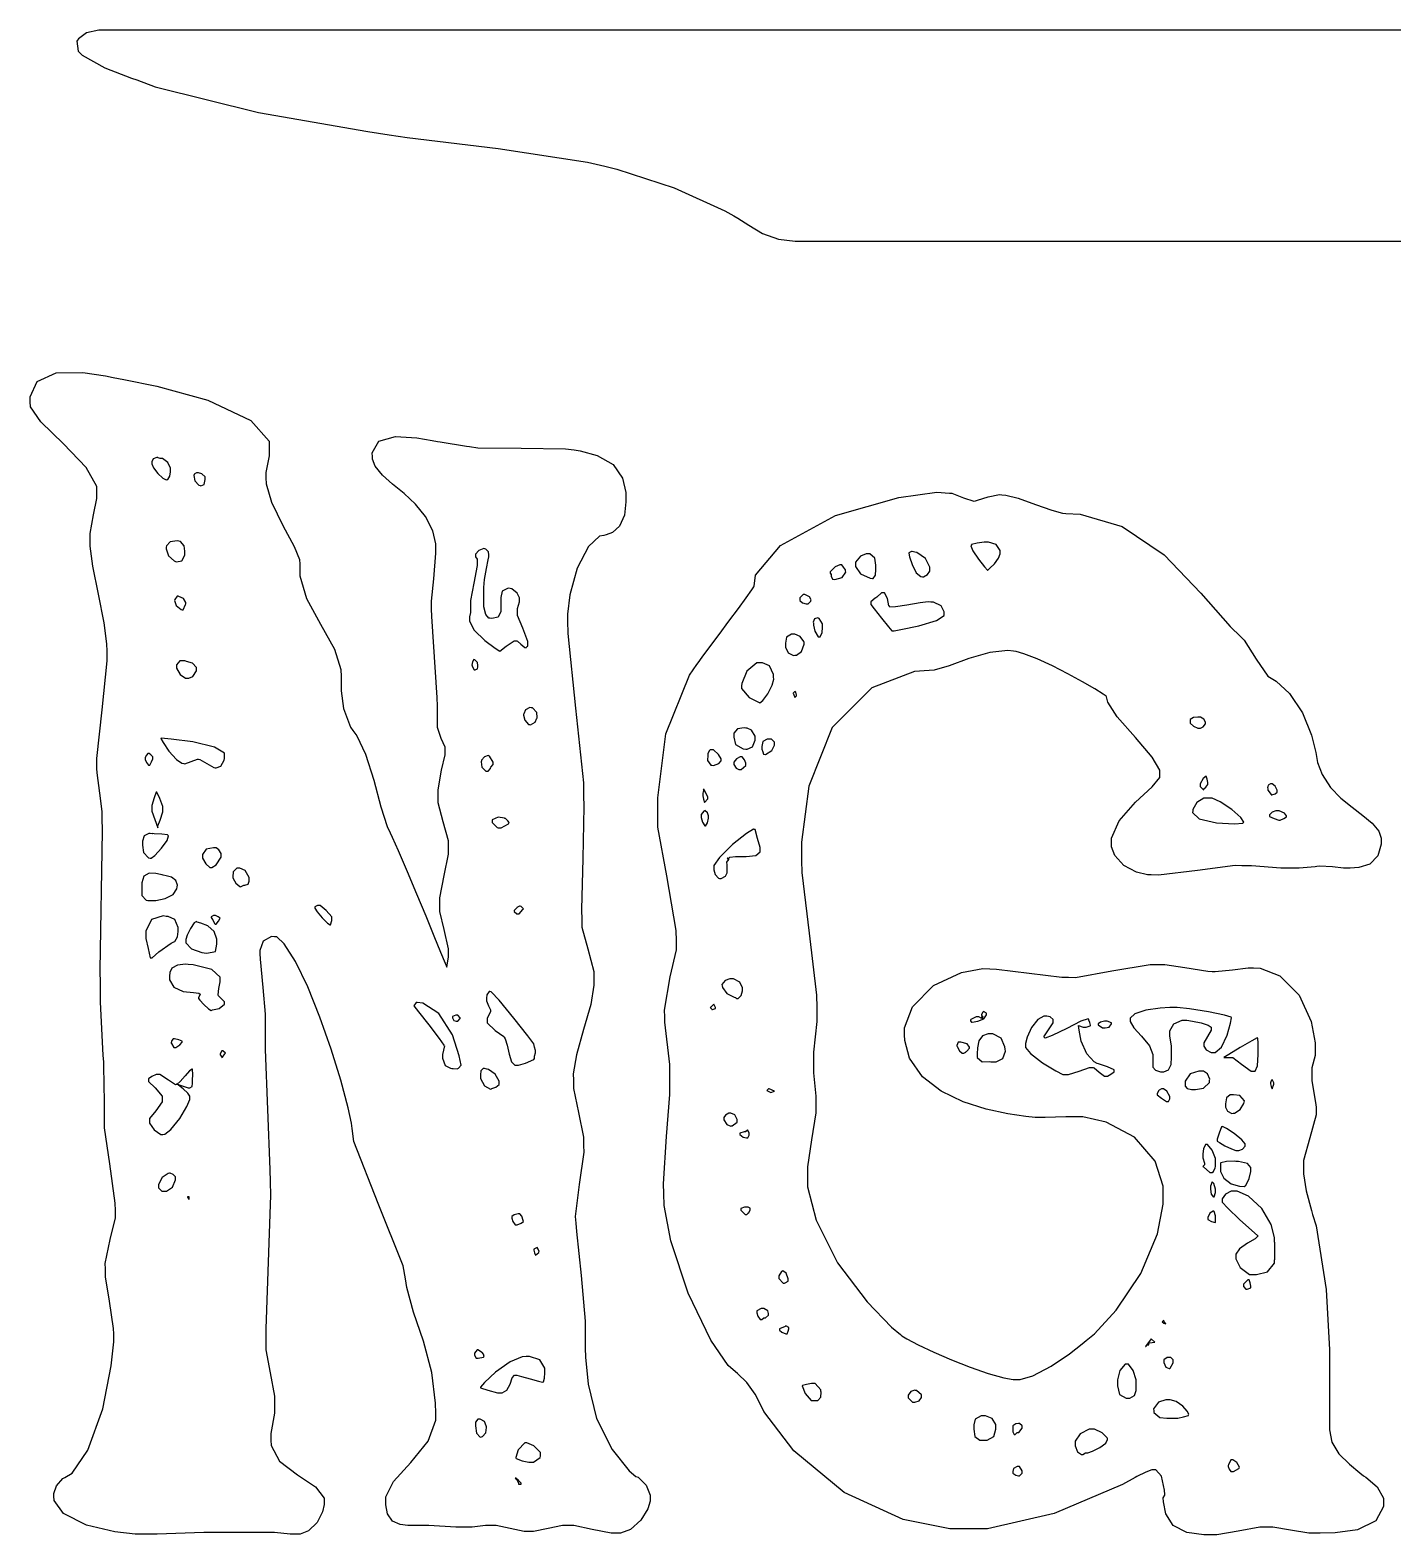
# Model space of a CAD drawing. Extents: x 59 to 294, y 44 to 310.
# Drawn here: x 119.8 to 176.7, y 86.1 to 149 of the extents above; entities that cross this region are included whole.
import ezdxf

# ---------------------------------------------------------------- set-up
doc = ezdxf.new("R2010")
doc.units = 0
doc.header["$MEASUREMENT"] = 0

msp = doc.modelspace()

# ---------------------------------------------------------------- linework, layer by layer
at = {"color": 32}
msp.add_lwpolyline([(178.752, 148.978), (166.794, 148.978), (155.858, 148.978), (131.251, 148.978), (123.049, 148.978), (123.005, 148.978), (122.906, 148.978), (122.873, 148.978), (122.701, 148.978), (122.184, 148.86), (121.849, 148.617), (121.815, 148.555), (121.787, 148.521), (121.841, 148.105), (121.885, 148.06), (122.007, 147.938), (122.951, 147.4), (124.072, 146.968), (124.284, 146.896), (125.06, 146.615), (129.372, 145.539), (133.931, 144.745), (134.831, 144.603), (135.581, 144.489), (139.382, 144.031), (143.112, 143.466), (143.827, 143.298), (144.338, 143.176), (146.724, 142.39), (148.845, 141.429), (149.225, 141.217), (149.386, 141.128), (149.853, 140.829), (150.42, 140.49), (151.084, 140.25), (151.778, 140.159), (152.011, 140.159), (161.21, 140.159), (181.907, 140.159)], dxfattribs=at)
at = {"color": 42}
for points in [[(145.733, 87.6653), (145.733, 87.5577), (145.627, 87.2314), (145.335, 86.7572), (144.898, 86.3755), (144.491, 86.2182), (144.356, 86.2182), (144.092, 86.2182), (143.302, 86.3783), (142.532, 86.5367), (142.276, 86.5367), (142.072, 86.5367), (141.464, 86.414), (140.855, 86.2902), (140.652, 86.2902), (140.458, 86.2902), (139.876, 86.414), (139.294, 86.5367), (139.101, 86.5367), (138.853, 86.5367), (138.297, 86.4665), (138.113, 86.4665), (137.609, 86.4665), (136.478, 86.5367), (136.102, 86.5367), (136.004, 86.5367), (135.785, 86.5367), (135.713, 86.5367), (135.606, 86.5367), (135.285, 86.578), (134.964, 86.7269), (134.761, 87.0285), (134.691, 87.4007), (134.691, 87.5249), (134.684, 87.7341), (135.005, 88.3722), (135.731, 89.166), (136.456, 90.0659), (136.777, 90.9408), (136.772, 91.229), (136.766, 91.6534), (136.608, 92.9238), (136.256, 94.2315), (135.844, 95.4416), (135.561, 96.4847), (135.503, 96.8375), (135.405, 97.3847), (134.364, 99.9906), (133.358, 102.58), (133.28, 103.117), (133.249, 103.336), (133.109, 103.984), (132.807, 105.128), (132.403, 106.43), (131.933, 107.769), (131.429, 109.029), (130.922, 110.087), (130.447, 110.826), (130.143, 111.114), (130.035, 111.125), (129.92, 111.135), (129.562, 110.944), (129.433, 110.552), (129.433, 110.419), (129.442, 110.182), (129.552, 109), (129.646, 107.896), (129.646, 107.527), (129.646, 107.378), (129.646, 107.041), (129.646, 106.928), (129.654, 106.416), (129.848, 101.407), (129.858, 100.894), (129.866, 100.339), (129.672, 94.7484), (129.682, 94.1917), (129.682, 93.8735), (129.858, 92.9185), (130.035, 91.9427), (130.035, 91.616), (130.035, 91.2372), (129.892, 90.3841), (129.892, 90.0987), (129.897, 89.8797), (130.249, 89.2309), (131.003, 88.6534), (131.757, 88.156), (132.11, 87.6861), (132.115, 87.5249), (132.115, 87.4215), (132.038, 87.1072), (131.815, 86.669), (131.459, 86.3244), (131.104, 86.184), (130.987, 86.184), (130.695, 86.184), (130.04, 86.2542), (129.822, 86.2542), (129.53, 86.2542), (128.875, 86.2542), (128.658, 86.2542), (128.481, 86.2542), (128.084, 86.2542), (127.952, 86.2542), (127.087, 86.2542), (125.142, 86.184), (124.495, 86.184), (124.215, 86.184), (123.376, 86.2736), (122.184, 86.5547), (121.23, 87.0479), (120.832, 87.588), (120.826, 87.7715), (120.826, 87.8787), (120.935, 88.2001), (121.205, 88.5031), (121.285, 88.5472), (121.587, 88.7236), (122.245, 89.6828), (122.877, 91.4135), (123.224, 93.2106), (123.332, 94.2111), (123.332, 94.5444), (123.322, 94.7649), (123.142, 95.9033), (122.979, 96.9215), (122.979, 97.2605), (122.969, 97.481), (123.176, 98.4786), (123.402, 99.3923), (123.402, 99.6957), (123.392, 100.004), (123.158, 101.646), (122.943, 103.146), (122.943, 103.646), (122.943, 104.211), (122.916, 105.719), (122.907, 105.904), (122.889, 106.16), (122.767, 108.402), (122.767, 109.149), (122.757, 109.74), (122.853, 115.536), (122.837, 116.1), (122.837, 116.356), (122.743, 117.122), (122.634, 117.968), (122.626, 118.145), (122.616, 118.559), (122.837, 120.598), (123.057, 122.636), (123.049, 123.049), (123.042, 123.346), (122.924, 124.233), (122.683, 125.43), (122.448, 126.602), (122.344, 127.43), (122.344, 127.706), (122.344, 127.964), (122.484, 128.742), (122.626, 129.42), (122.626, 129.646), (122.619, 129.917), (122.18, 130.718), (121.231, 131.71), (120.283, 132.624), (119.845, 133.245), (119.838, 133.456), (119.833, 133.667), (120.125, 134.306), (120.919, 134.669), (122.035, 134.681), (122.983, 134.543), (123.296, 134.479), (123.752, 134.388), (125.123, 134.107), (127.259, 133.526), (129.045, 132.683), (129.81, 131.815), (129.822, 131.516), (129.822, 131.207), (129.682, 130.513), (129.682, 130.281), (129.687, 130.029), (129.91, 129.272), (130.386, 128.297), (130.861, 127.415), (131.084, 126.869), (131.093, 126.683), (131.093, 126.639), (131.093, 126.54), (131.093, 126.507), (131.098, 126.191), (131.371, 125.246), (131.955, 124.17), (132.54, 123.133), (132.814, 122.279), (132.821, 121.991), (132.821, 121.903), (132.821, 121.704), (132.821, 121.638), (132.821, 121.39), (132.921, 120.646), (133.216, 119.874), (133.314, 119.732), (133.474, 119.508), (133.839, 118.744), (134.182, 117.665), (134.48, 116.553), (134.749, 115.728), (134.867, 115.465), (134.953, 115.28), (135.201, 114.718), (135.578, 113.844), (135.971, 112.915), (136.353, 111.999), (136.696, 111.165), (136.974, 110.484), (137.162, 110.024), (137.231, 109.854), (137.231, 109.854), (137.231, 109.854), (137.265, 110.036), (137.301, 110.272), (137.301, 110.349), (137.301, 110.619), (137.124, 111.429), (136.948, 112.181), (136.948, 112.43), (136.948, 112.741), (137.124, 113.675), (137.301, 114.567), (137.301, 114.865), (137.301, 115.13), (137.089, 115.923), (136.878, 116.717), (136.878, 116.982), (136.878, 117.257), (137.018, 118.084), (137.16, 118.713), (137.16, 118.922), (137.16, 119.043), (137.001, 119.403), (136.842, 119.862), (136.842, 120.015), (136.842, 120.201), (136.842, 120.618), (136.842, 120.756), (136.832, 121.109), (136.604, 124.488), (136.595, 124.813), (136.595, 125.129), (136.696, 126.071), (136.78, 127.142), (136.772, 127.353), (136.769, 127.533), (136.649, 128.069), (136.349, 128.673), (135.928, 129.185), (135.449, 129.628), (134.969, 130.026), (134.549, 130.4), (134.247, 130.772), (134.129, 131.065), (134.126, 131.163), (134.122, 131.323), (134.392, 131.809), (135.086, 132.011), (135.981, 131.947), (136.626, 131.836), (136.842, 131.798), (136.956, 131.78), (138.059, 131.604), (138.183, 131.586), (138.535, 131.534), (140.343, 131.516), (142.187, 131.499), (142.558, 131.446), (142.799, 131.411), (143.513, 131.221), (144.176, 130.842), (144.566, 130.27), (144.704, 129.671), (144.709, 129.469), (144.713, 129.286), (144.65, 128.731), (144.449, 128.266), (144.148, 128.007), (143.884, 127.903), (143.793, 127.882), (143.615, 127.843), (143.153, 127.42), (142.677, 126.511), (142.378, 125.397), (142.276, 124.588), (142.276, 124.318), (142.284, 123.789), (142.61, 120.668), (142.936, 117.545), (142.945, 117.016), (142.954, 116.567), (142.91, 114.384), (142.865, 112.255), (142.875, 111.831), (142.875, 111.529), (143.122, 110.623), (143.368, 109.677), (143.368, 109.361), (143.374, 109.095), (143.246, 108.293), (142.945, 107.244), (142.644, 106.197), (142.515, 105.395), (142.522, 105.128), (142.522, 104.792), (142.733, 103.783), (142.945, 102.755), (142.945, 102.412), (142.954, 102.131), (142.759, 100.776), (142.601, 99.4406), (142.628, 99.1665), (142.655, 98.8138), (142.849, 96.9793), (143.006, 95.0736), (143.015, 94.6849), (143.015, 94.5003), (143.015, 94.0841), (143.015, 93.9451), (143.021, 93.5687), (143.137, 92.4373), (143.491, 91.0124), (144.136, 89.7146), (144.85, 88.8284), (145.132, 88.5832), (145.22, 88.5567), (145.565, 88.2304), (145.733, 87.8071), (145.733, 87.6653)], [(124.919, 130.917), (124.919, 130.863), (124.992, 130.697), (125.17, 130.458), (125.379, 130.271), (125.514, 130.204), (125.553, 130.211), (125.581, 130.211), (125.663, 130.353), (125.695, 130.537), (125.695, 130.598), (125.695, 130.681), (125.579, 130.925), (125.359, 131.084), (125.306, 131.093), (125.271, 131.093), (125.182, 131.119), (125.166, 131.127), (125.122, 131.137), (124.976, 131.075), (124.919, 130.956), (124.919, 130.917)], [(126.93, 129.963), (126.964, 129.955), (127.101, 130.004), (127.149, 130.215), (127.14, 130.281), (127.14, 130.325), (127.008, 130.453), (126.869, 130.492), (126.824, 130.492), (126.788, 130.492), (126.683, 130.44), (126.683, 130.422), (126.673, 130.387), (126.714, 130.153), (126.876, 129.973), (126.93, 129.963)], [(176.353, 87.5249), (176.353, 87.3291), (176.035, 86.7406), (175.267, 86.3561), (174.329, 86.2295), (173.705, 86.2182), (173.496, 86.2182), (173.237, 86.2182), (172.464, 86.3424), (171.73, 86.4665), (171.486, 86.4665), (171.185, 86.4665), (170.285, 86.3078), (169.386, 86.148), (169.087, 86.148), (168.848, 86.148), (168.137, 86.2471), (167.56, 86.541), (167.261, 87.0271), (167.157, 87.5316), (167.146, 87.7013), (167.146, 87.7013), (167.217, 87.8071), (167.217, 87.8417), (167.207, 88.0099), (167.079, 88.6051), (166.838, 88.864), (166.758, 88.864), (166.674, 88.864), (166.423, 88.7719), (166.052, 88.5913), (165.982, 88.5472), (165.453, 88.2565), (162.595, 87.0356), (159.816, 86.3946), (158.89, 86.3946), (158.24, 86.3946), (156.293, 86.7943), (153.833, 87.9175), (151.722, 89.6553), (150.469, 91.2936), (150.177, 91.8986), (150.115, 92.0228), (149.762, 92.5079), (149.374, 92.8867), (149.295, 92.9569), (148.984, 93.2272), (148.266, 94.2841), (147.306, 96.2434), (146.592, 98.4194), (146.304, 99.9049), (146.297, 100.401), (146.287, 100.808), (146.407, 102.778), (146.543, 104.541), (146.543, 105.128), (146.543, 105.789), (146.341, 107.553), (146.333, 107.774), (146.323, 108.056), (146.565, 109.455), (146.826, 110.575), (146.826, 110.949), (146.816, 111.39), (146.425, 113.665), (146.05, 115.703), (146.05, 116.381), (146.04, 116.928), (146.385, 119.592), (147.365, 122.043), (147.673, 122.484), (147.727, 122.563), (147.895, 122.793), (148.22, 123.231), (148.608, 123.749), (149.017, 124.298), (149.408, 124.824), (149.74, 125.279), (149.975, 125.61), (150.061, 125.731), (150.071, 125.765), (150.121, 126.213), (151.171, 127.453), (153.471, 128.712), (156.108, 129.467), (157.7, 129.69), (158.221, 129.646), (158.317, 129.638), (158.806, 129.448), (159.243, 129.311), (159.315, 129.329), (159.393, 129.347), (159.834, 129.492), (160.31, 129.585), (160.408, 129.576), (160.581, 129.562), (161.1, 129.431), (161.815, 129.175), (162.495, 128.927), (162.939, 128.808), (163.09, 128.8), (163.682, 128.767), (165.44, 128.253), (167.189, 127.072), (168.715, 125.466), (169.952, 124.083), (170.392, 123.649), (170.532, 123.508), (171.027, 122.706), (171.52, 122.009), (171.662, 121.921), (171.87, 121.794), (172.42, 121.284), (172.97, 120.471), (173.342, 119.545), (173.527, 118.816), (173.567, 118.569), (173.597, 118.398), (173.783, 117.901), (174.134, 117.355), (174.57, 116.907), (175.04, 116.527), (175.492, 116.189), (175.878, 115.866), (176.147, 115.527), (176.248, 115.241), (176.248, 115.146), (176.248, 114.986), (176.116, 114.504), (175.78, 114.155), (175.325, 114.012), (174.958, 113.983), (174.837, 113.983), (174.681, 113.983), (174.214, 114.045), (173.671, 114.071), (173.567, 114.053), (173.495, 114.045), (172.834, 113.983), (172.615, 113.983), (172.067, 113.983), (170.837, 114.088), (170.428, 114.088), (170.153, 114.098), (168.578, 113.895), (166.951, 113.692), (166.652, 113.701), (166.496, 113.707), (166.036, 113.821), (165.505, 114.102), (165.133, 114.51), (164.994, 114.881), (164.994, 115.006), (164.994, 115.245), (165.307, 115.965), (165.999, 116.743), (166.69, 117.377), (167.004, 117.769), (167.004, 117.898), (167.004, 118.077), (166.692, 118.614), (165.986, 119.443), (165.234, 120.31), (164.834, 120.922), (164.783, 121.143), (164.773, 121.171), (164.642, 121.252), (164.29, 121.471), (163.78, 121.766), (163.172, 122.097), (162.523, 122.428), (161.889, 122.723), (161.33, 122.942), (161.01, 123.037), (160.903, 123.049), (160.656, 123.074), (159.904, 122.997), (159.031, 122.736), (158.213, 122.429), (157.585, 122.257), (157.375, 122.238), (156.767, 122.192), (154.988, 121.514), (153.32, 119.856), (152.348, 117.406), (152.04, 115.076), (152.047, 114.3), (152.055, 113.807), (152.364, 111.271), (152.673, 108.683), (152.683, 108.162), (152.683, 107.589), (152.54, 106.299), (152.54, 105.869), (152.54, 105.438), (152.647, 104.465), (152.647, 104.14), (152.647, 103.766), (152.47, 102.642), (152.294, 101.517), (152.294, 101.141), (152.299, 100.678), (152.652, 99.2918), (153.545, 97.5085), (154.784, 95.8825), (155.806, 94.8284), (156.174, 94.5085), (156.231, 94.4577), (156.438, 94.3377), (156.924, 94.0841), (157.57, 93.7782), (158.313, 93.4558), (159.09, 93.1485), (159.84, 92.8882), (160.5, 92.7075), (160.88, 92.6401), (161.007, 92.6401), (161.181, 92.6401), (161.703, 92.7943), (162.471, 93.187), (163.24, 93.7122), (163.765, 94.1201), (163.935, 94.2619), (164.277, 94.543), (165.185, 95.5283), (166.215, 97.0636), (166.907, 98.7227), (167.152, 99.9561), (167.146, 100.365), (167.146, 100.711), (166.81, 101.746), (165.946, 102.756), (164.764, 103.382), (163.799, 103.605), (163.477, 103.61), (163.088, 103.61), (162.216, 103.576), (161.925, 103.576), (161.797, 103.582), (161.412, 103.616), (160.657, 103.725), (159.752, 103.923), (158.794, 104.233), (157.879, 104.677), (157.102, 105.278), (156.56, 106.055), (156.354, 106.788), (156.351, 107.032), (156.345, 107.323), (156.684, 108.202), (157.564, 109.084), (158.727, 109.627), (159.62, 109.798), (159.915, 109.784), (160.187, 109.776), (161.554, 109.609), (162.921, 109.441), (163.196, 109.431), (163.486, 109.423), (165.01, 109.697), (166.607, 109.97), (166.934, 109.96), (167.212, 109.96), (168.049, 109.834), (169.007, 109.688), (169.193, 109.678), (169.325, 109.67), (170.043, 109.737), (170.7, 109.82), (170.921, 109.82), (171.196, 109.814), (172.022, 109.489), (172.829, 108.678), (173.327, 107.583), (173.496, 106.694), (173.496, 106.398), (173.496, 106.17), (173.354, 105.653), (173.354, 105.481), (173.354, 105.111), (173.521, 104.123), (173.531, 103.999), (173.531, 103.682), (173.266, 102.73), (173.002, 101.778), (173.002, 101.46), (173.002, 101.224), (173.116, 100.517), (173.337, 99.6957), (173.39, 99.5193), (173.531, 99.0519), (173.954, 96.3923), (174.096, 93.8692), (174.096, 93.0271), (174.096, 92.4458), (174.096, 91.1366), (174.096, 90.6999), (174.096, 90.5302), (174.196, 90.0176), (174.483, 89.5269), (174.928, 89.1025), (175.365, 88.743), (175.507, 88.6174), (175.612, 88.5567), (176.088, 88.1503), (176.353, 87.6819), (176.353, 87.5249)], [(126.048, 127.635), (125.968, 127.653), (125.676, 127.617), (125.527, 127.442), (125.519, 127.389), (125.509, 127.318), (125.619, 127.022), (125.852, 126.815), (125.906, 126.788), (125.95, 126.771), (126.166, 126.819), (126.294, 127.061), (126.294, 127.14), (126.294, 127.216), (126.263, 127.441), (126.107, 127.627), (126.048, 127.635)], [(159.808, 126.435), (159.833, 126.435), (159.91, 126.507), (160.099, 126.687), (160.274, 126.927), (160.343, 127.117), (160.338, 127.176), (160.338, 127.256), (160.173, 127.495), (159.851, 127.591), (159.772, 127.599), (159.673, 127.599), (159.375, 127.561), (159.147, 127.503), (159.139, 127.493), (159.115, 127.449), (159.198, 127.24), (159.434, 126.886), (159.688, 126.571), (159.808, 126.435), (159.808, 126.435)], [(138.183, 124.424), (138.183, 124.301), (138.381, 123.928), (138.818, 123.486), (139.253, 123.171), (139.453, 123.049), (139.453, 123.049), (139.453, 123.049), (139.712, 123.261), (140.047, 123.472), (140.159, 123.472), (140.193, 123.464), (140.325, 123.332), (140.492, 123.2), (140.546, 123.19), (140.554, 123.2), (140.608, 123.252), (140.618, 123.26), (140.618, 123.449), (140.406, 124.011), (140.193, 124.533), (140.193, 124.707), (140.193, 124.831), (140.265, 125.108), (140.265, 125.2), (140.265, 125.268), (140.176, 125.47), (139.947, 125.643), (139.876, 125.659), (139.803, 125.674), (139.55, 125.55), (139.488, 125.288), (139.488, 125.2), (139.488, 125.096), (139.488, 124.857), (139.488, 124.777), (139.488, 124.701), (139.378, 124.47), (139.109, 124.416), (139.03, 124.424), (138.984, 124.43), (138.857, 124.577), (138.786, 124.901), (138.775, 125.279), (138.782, 125.512), (138.782, 125.589), (138.782, 125.703), (138.815, 126.044), (138.888, 126.498), (138.96, 126.86), (138.994, 126.992), (138.994, 127.036), (138.994, 127.074), (138.973, 127.19), (138.861, 127.309), (138.818, 127.317), (138.782, 127.327), (138.57, 127.256), (138.429, 127.091), (138.429, 127.036), (138.429, 126.992), (138.501, 126.892), (138.501, 126.86), (138.501, 126.617), (138.359, 125.889), (138.219, 125.162), (138.219, 124.919), (138.219, 124.919), (138.219, 124.787), (138.219, 124.743), (138.219, 124.664), (138.183, 124.485), (138.183, 124.424)], [(154.304, 126.683), (154.304, 126.582), (154.511, 126.278), (154.912, 126.092), (155.01, 126.082), (155.04, 126.082), (155.134, 126.22), (155.152, 126.461), (155.152, 126.541), (155.152, 126.639), (155.112, 126.93), (154.897, 127.113), (154.833, 127.106), (154.751, 127.106), (154.503, 127.014), (154.304, 126.766), (154.304, 126.683)], [(156.669, 127.212), (156.633, 127.212), (156.527, 127.158), (156.527, 127.14), (156.527, 127.14), (156.56, 126.992), (156.664, 126.661), (156.839, 126.323), (157.025, 126.161), (157.092, 126.154), (157.145, 126.154), (157.303, 126.242), (157.409, 126.387), (157.409, 126.435), (157.409, 126.555), (157.223, 126.912), (156.862, 127.168), (156.774, 127.176), (156.774, 127.176), (156.669, 127.212), (156.669, 127.212)], [(153.282, 126.224), (153.282, 126.18), (153.334, 126.057), (153.352, 126.048), (153.431, 126.039), (153.749, 126.119), (153.89, 126.34), (153.881, 126.401), (153.881, 126.439), (153.805, 126.551), (153.73, 126.647), (153.705, 126.647), (153.64, 126.647), (153.449, 126.565), (153.246, 126.362), (153.246, 126.294), (153.254, 126.286), (153.282, 126.241), (153.282, 126.224)], [(126.188, 124.777), (126.223, 124.777), (126.321, 124.99), (126.33, 125.024), (126.339, 125.076), (126.237, 125.25), (126.046, 125.334), (126.012, 125.342), (125.976, 125.342), (125.871, 125.2), (125.871, 125.2), (125.862, 125.166), (125.936, 124.95), (126.135, 124.787), (126.188, 124.777)], [(151.977, 125.2), (151.977, 125.166), (152.082, 125.06), (152.24, 125.024), (152.294, 125.024), (152.328, 125.024), (152.436, 125.131), (152.436, 125.166), (152.444, 125.184), (152.382, 125.316), (152.184, 125.413), (152.117, 125.413), (152.117, 125.413), (151.994, 125.29), (151.977, 125.272), (151.977, 125.272), (151.977, 125.218), (151.977, 125.2)], [(154.94, 125.06), (154.94, 125), (155.078, 124.818), (155.381, 124.426), (155.684, 124.058), (155.822, 123.895), (155.822, 123.895), (155.914, 123.895), (156.192, 123.952), (156.941, 124.103), (157.676, 124.328), (158.008, 124.533), (158.008, 124.601), (158.008, 124.686), (157.871, 124.941), (157.551, 125.096), (157.445, 125.096), (157.333, 125.104), (156.996, 125.064), (156.447, 124.967), (155.965, 124.893), (155.74, 124.886), (155.715, 124.919), (155.698, 124.945), (155.631, 125.24), (155.509, 125.483), (155.469, 125.483), (155.389, 125.483), (155.186, 125.298), (155.152, 125.272), (155.125, 125.254), (154.94, 125.109), (154.94, 125.06)], [(152.54, 124.214), (152.54, 124.131), (152.599, 123.879), (152.74, 123.649), (152.789, 123.649), (152.819, 123.649), (152.911, 123.825), (152.929, 124.037), (152.929, 124.108), (152.929, 124.187), (152.787, 124.416), (152.753, 124.424), (152.725, 124.434), (152.593, 124.4), (152.532, 124.256), (152.54, 124.214)], [(151.765, 122.873), (151.836, 122.873), (152.051, 123.033), (152.162, 123.332), (152.153, 123.402), (152.144, 123.456), (151.989, 123.658), (151.767, 123.755), (151.694, 123.755), (151.628, 123.762), (151.416, 123.631), (151.378, 123.38), (151.378, 123.296), (151.378, 123.217), (151.492, 122.979), (151.711, 122.864), (151.765, 122.873)], [(126.33, 122.626), (126.294, 122.636), (126.082, 122.64), (125.942, 122.47), (125.942, 122.414), (125.942, 122.33), (126.104, 122.075), (126.326, 121.921), (126.401, 121.921), (126.458, 121.921), (126.633, 121.982), (126.788, 122.227), (126.788, 122.308), (126.788, 122.368), (126.611, 122.546), (126.365, 122.618), (126.33, 122.626)], [(138.395, 122.273), (138.421, 122.268), (138.517, 122.305), (138.535, 122.388), (138.535, 122.414), (138.535, 122.452), (138.514, 122.568), (138.402, 122.688), (138.359, 122.696), (138.359, 122.696), (138.31, 122.6), (138.279, 122.468), (138.289, 122.45), (138.297, 122.423), (138.37, 122.273), (138.395, 122.273)], [(150.283, 120.897), (150.308, 120.89), (150.427, 120.993), (150.636, 121.269), (150.818, 121.622), (150.89, 121.875), (150.883, 121.955), (150.883, 122.078), (150.706, 122.441), (150.416, 122.554), (150.319, 122.554), (150.179, 122.554), (149.758, 122.211), (149.55, 121.69), (149.542, 121.602), (149.542, 121.481), (149.859, 121.117), (150.247, 120.915), (150.283, 120.897)], [(151.765, 121.356), (151.755, 121.347), (151.703, 121.295), (151.694, 121.285), (151.711, 121.269), (151.765, 121.109), (151.765, 121.109), (151.773, 121.118), (151.825, 121.171), (151.835, 121.179), (151.842, 121.215), (151.813, 121.334), (151.765, 121.356), (151.765, 121.356)], [(140.758, 120.686), (140.703, 120.694), (140.52, 120.598), (140.45, 120.431), (140.442, 120.403), (140.432, 120.377), (140.498, 120.165), (140.652, 119.99), (140.688, 119.98), (140.735, 119.967), (140.925, 120.082), (140.995, 120.253), (141.005, 120.261), (141.013, 120.279), (140.987, 120.487), (140.819, 120.678), (140.758, 120.686)], [(168.275, 120.085), (168.275, 120.042), (168.415, 119.91), (168.602, 119.838), (168.664, 119.838), (168.701, 119.838), (168.812, 119.892), (168.91, 120.012), (168.91, 120.051), (168.91, 120.089), (168.852, 120.201), (168.71, 120.297), (168.664, 120.297), (168.602, 120.297), (168.415, 120.281), (168.275, 120.188), (168.275, 120.157), (168.275, 120.157), (168.275, 120.085), (168.275, 120.085)], [(127.952, 118.71), (127.952, 118.794), (127.539, 119.043), (126.629, 119.261), (125.72, 119.379), (125.306, 119.415), (125.306, 119.415), (125.297, 119.399), (125.385, 119.227), (125.623, 118.874), (125.94, 118.528), (126.176, 118.365), (126.258, 118.357), (126.293, 118.349), (126.559, 118.445), (126.824, 118.543), (126.86, 118.533), (126.92, 118.525), (127.211, 118.357), (127.503, 118.19), (127.565, 118.181), (127.599, 118.172), (127.798, 118.243), (127.943, 118.491), (127.952, 118.569), (127.952, 118.605), (127.952, 118.684), (127.952, 118.71)], [(149.225, 119.556), (149.225, 119.455), (149.286, 119.151), (149.607, 118.965), (149.718, 118.956), (149.78, 118.948), (150.005, 119.054), (150.107, 119.326), (150.107, 119.415), (150.107, 119.498), (149.951, 119.746), (149.776, 119.838), (149.718, 119.838), (149.656, 119.848), (149.378, 119.804), (149.225, 119.618), (149.225, 119.556)], [(150.39, 118.992), (150.39, 118.955), (150.424, 118.843), (150.46, 118.746), (150.46, 118.746), (150.538, 118.737), (150.807, 118.896), (150.919, 119.127), (150.919, 119.203), (150.919, 119.247), (150.786, 119.379), (150.742, 119.379), (150.724, 119.379), (150.684, 119.379), (150.672, 119.379), (150.61, 119.379), (150.424, 119.279), (150.39, 119.064), (150.39, 118.992)], [(124.637, 118.569), (124.637, 118.528), (124.697, 118.401), (124.784, 118.287), (124.813, 118.287), (124.836, 118.287), (124.909, 118.419), (124.954, 118.558), (124.954, 118.604), (124.954, 118.632), (124.878, 118.719), (124.802, 118.78), (124.777, 118.78), (124.755, 118.78), (124.693, 118.702), (124.637, 118.602), (124.637, 118.569)], [(148.131, 118.78), (148.131, 118.705), (148.125, 118.481), (148.256, 118.293), (148.307, 118.287), (148.369, 118.278), (148.594, 118.353), (148.696, 118.462), (148.696, 118.497), (148.696, 118.558), (148.58, 118.737), (148.375, 118.922), (148.307, 118.922), (148.289, 118.922), (148.249, 118.922), (148.237, 118.922), (148.209, 118.904), (148.131, 118.78), (148.131, 118.78)], [(139.171, 118.321), (139.171, 118.409), (139.011, 118.666), (138.994, 118.674), (138.967, 118.684), (138.809, 118.635), (138.686, 118.499), (138.678, 118.463), (138.668, 118.429), (138.694, 118.199), (138.866, 118.04), (138.924, 118.04), (138.958, 118.04), (139.065, 118.146), (139.065, 118.181), (139.073, 118.199), (139.171, 118.321), (139.171, 118.321)], [(149.718, 118.321), (149.718, 118.368), (149.669, 118.507), (149.574, 118.64), (149.542, 118.64), (149.488, 118.64), (149.33, 118.551), (149.225, 118.407), (149.225, 118.357), (149.225, 118.31), (149.321, 118.168), (149.433, 118.11), (149.472, 118.11), (149.532, 118.11), (149.718, 118.269), (149.718, 118.321)], [(169.017, 117.511), (169.017, 117.558), (168.981, 117.697), (168.945, 117.828), (168.945, 117.828), (168.945, 117.828), (168.821, 117.727), (168.698, 117.512), (168.698, 117.439), (168.698, 117.395), (168.822, 117.273), (168.84, 117.263), (168.84, 117.292), (168.928, 117.374), (169.017, 117.478), (169.017, 117.511)], [(171.52, 117.299), (171.52, 117.238), (171.652, 117.062), (171.662, 117.052), (171.688, 117.044), (171.825, 117.084), (171.909, 117.166), (171.909, 117.192), (171.909, 117.246), (171.825, 117.406), (171.702, 117.511), (171.662, 117.511), (171.631, 117.511), (171.537, 117.454), (171.52, 117.391), (171.52, 117.369), (171.511, 117.361), (171.52, 117.299), (171.52, 117.299)], [(125.377, 116.453), (125.377, 116.564), (125.253, 116.899), (125.13, 117.158), (125.13, 117.158), (125.1, 117.158), (125.011, 116.929), (124.919, 116.599), (124.919, 116.487), (124.919, 116.37), (125.042, 116.016), (125.166, 115.675), (125.166, 115.675), (125.166, 115.754), (125.271, 115.985), (125.377, 116.337), (125.377, 116.453)], [(147.92, 117.052), (147.92, 117.007), (147.954, 116.867), (147.99, 116.733), (147.99, 116.733), (148.131, 116.876), (148.131, 116.946), (148.042, 117.154), (147.954, 117.299), (147.954, 117.299), (147.963, 117.29), (147.92, 117.113), (147.92, 117.052)], [(168.945, 116.91), (168.847, 116.91), (168.556, 116.725), (168.389, 116.435), (168.381, 116.381), (168.369, 116.315), (168.657, 116.052), (169.373, 115.883), (170.121, 115.841), (170.48, 115.861), (170.498, 115.888), (170.513, 115.91), (170.39, 116.102), (170.017, 116.439), (169.529, 116.756), (169.198, 116.903), (169.087, 116.91), (169.051, 116.91), (168.971, 116.91), (168.945, 116.91)], [(148.167, 116.134), (148.167, 116.175), (148.117, 116.298), (148.012, 116.389), (147.99, 116.381), (147.972, 116.373), (147.85, 116.221), (147.85, 116.17), (147.85, 116.104), (147.91, 115.905), (148.008, 115.757), (148.026, 115.747), (148.032, 115.744), (148.123, 115.875), (148.167, 116.07), (148.167, 116.134)], [(171.909, 116.381), (171.855, 116.381), (171.695, 116.328), (171.59, 116.21), (171.59, 116.17), (171.59, 116.143), (171.785, 116.056), (171.979, 115.994), (171.979, 115.994), (172.031, 115.994), (172.19, 116.064), (172.296, 116.134), (172.296, 116.134), (172.296, 116.173), (172.22, 116.284), (171.986, 116.381), (171.909, 116.381)], [(139.135, 115.958), (139.135, 115.888), (139.339, 115.685), (139.383, 115.675), (139.498, 115.675), (139.805, 115.843), (139.84, 115.888), (139.84, 115.888), (139.779, 115.963), (139.682, 116.056), (139.664, 116.064), (139.646, 116.073), (139.372, 116.118), (139.135, 115.998), (139.135, 115.958)], [(150.319, 114.723), (150.319, 114.85), (150.207, 115.23), (150.104, 115.605), (150.071, 115.605), (150.035, 115.615), (149.747, 115.431), (149.171, 114.979), (148.623, 114.435), (148.379, 114.096), (148.379, 113.983), (148.379, 113.917), (148.435, 113.719), (148.582, 113.568), (148.626, 113.558), (148.688, 113.558), (148.876, 113.648), (148.942, 113.793), (148.942, 113.841), (148.942, 113.903), (148.942, 114.042), (148.942, 114.088), (148.942, 114.126), (148.924, 114.239), (148.991, 114.336), (149.013, 114.336), (149.003, 114.346), (148.951, 114.398), (148.942, 114.406), (148.951, 114.398), (149.003, 114.346), (149.013, 114.336), (149.013, 114.406), (149.056, 114.449), (149.291, 114.471), (149.732, 114.472), (150.139, 114.52), (150.319, 114.674), (150.319, 114.723)], [(124.847, 115.429), (124.788, 115.437), (124.595, 115.342), (124.531, 115.117), (124.531, 115.042), (124.531, 114.942), (124.569, 114.645), (124.772, 114.414), (124.847, 114.406), (124.882, 114.398), (125.042, 114.52), (125.323, 114.817), (125.552, 115.146), (125.61, 115.338), (125.589, 115.358), (125.571, 115.376), (125.337, 115.408), (125.014, 115.42), (124.954, 115.429), (124.944, 115.42), (124.847, 115.429), (124.847, 115.429)], [(127.812, 114.547), (127.812, 114.599), (127.714, 114.755), (127.602, 114.829), (127.565, 114.829), (127.485, 114.839), (127.181, 114.785), (127.036, 114.554), (127.036, 114.476), (127.036, 114.401), (127.167, 114.169), (127.335, 114.009), (127.353, 114.017), (127.416, 114.017), (127.608, 114.124), (127.812, 114.442), (127.812, 114.547)], [(124.495, 113.278), (124.495, 113.169), (124.499, 112.841), (124.677, 112.649), (124.743, 112.642), (124.828, 112.635), (125.089, 112.641), (125.477, 112.713), (125.808, 112.89), (125.966, 113.123), (125.978, 113.206), (125.982, 113.271), (125.917, 113.472), (125.738, 113.612), (125.52, 113.673), (125.385, 113.692), (125.342, 113.701), (125.279, 113.717), (125.09, 113.764), (124.812, 113.78), (124.587, 113.652), (124.495, 113.371), (124.495, 113.278)], [(128.976, 113.488), (128.976, 113.59), (128.812, 113.895), (128.59, 113.983), (128.517, 113.983), (128.466, 113.983), (128.317, 113.829), (128.295, 113.622), (128.305, 113.594), (128.313, 113.56), (128.423, 113.362), (128.588, 113.216), (128.623, 113.206), (128.623, 113.206), (128.764, 113.278), (128.764, 113.278), (128.807, 113.278), (128.935, 113.318), (128.983, 113.45), (128.976, 113.488)], [(126.012, 111.408), (126.012, 111.515), (125.884, 111.836), (125.597, 111.963), (125.519, 111.971), (125.386, 111.989), (124.896, 111.836), (124.671, 111.356), (124.671, 111.195), (124.671, 111.053), (124.759, 110.628), (124.847, 110.243), (124.847, 110.243), (124.937, 110.243), (125.209, 110.486), (125.729, 110.852), (125.835, 110.913), (125.88, 110.931), (125.99, 111.121), (126.012, 111.336), (126.012, 111.408)], [(127.565, 111.654), (127.597, 111.654), (127.696, 111.778), (127.776, 111.901), (127.776, 111.901), (127.776, 111.901), (127.692, 111.955), (127.569, 112.007), (127.529, 112.007), (127.493, 112.007), (127.389, 111.955), (127.389, 111.937), (127.397, 111.928), (127.449, 111.84), (127.459, 111.831), (127.467, 111.814), (127.547, 111.664), (127.565, 111.654)], [(132.432, 111.867), (132.432, 111.955), (132.19, 112.215), (131.948, 112.43), (131.869, 112.43), (131.833, 112.43), (131.727, 112.378), (131.727, 112.36), (131.727, 112.311), (131.82, 112.165), (132.031, 111.911), (132.248, 111.695), (132.357, 111.614), (132.362, 111.618), (132.378, 111.618), (132.432, 111.804), (132.432, 111.867)], [(140.053, 112.183), (140.053, 112.183), (140.158, 112.077), (140.193, 112.077), (140.255, 112.077), (140.414, 112.255), (140.442, 112.29), (140.442, 112.29), (140.334, 112.387), (140.299, 112.396), (140.264, 112.396), (140.159, 112.342), (140.159, 112.324), (140.141, 112.316), (140.053, 112.216), (140.053, 112.183)], [(126.788, 111.76), (126.782, 111.766), (126.686, 111.698), (126.532, 111.474), (126.391, 111.19), (126.33, 111.009), (126.33, 110.949), (126.33, 110.867), (126.571, 110.623), (127.008, 110.465), (127.106, 110.455), (127.218, 110.44), (127.569, 110.5), (127.635, 110.809), (127.635, 110.913), (127.635, 111.022), (127.517, 111.344), (127.251, 111.576), (126.964, 111.689), (126.814, 111.734), (126.788, 111.76)], [(127.952, 108.373), (127.952, 108.409), (127.842, 108.515), (127.714, 108.639), (127.706, 108.656), (127.688, 108.7), (127.714, 108.964), (127.776, 109.236), (127.776, 109.325), (127.776, 109.431), (127.423, 109.75), (126.646, 109.944), (126.435, 109.96), (126.323, 109.971), (125.986, 109.942), (125.756, 109.816), (125.67, 109.629), (125.659, 109.481), (125.659, 109.431), (125.659, 109.328), (125.833, 109.014), (126.228, 108.841), (126.655, 108.788), (126.886, 108.762), (126.93, 108.726), (126.938, 108.718), (126.86, 108.592), (126.86, 108.549), (126.86, 108.549), (126.927, 108.468), (127.088, 108.29), (127.276, 108.118), (127.391, 108.049), (127.423, 108.056), (127.449, 108.074), (127.726, 108.122), (127.952, 108.311), (127.952, 108.373)], [(149.365, 108.549), (149.404, 108.549), (149.524, 108.665), (149.578, 108.87), (149.578, 108.938), (149.586, 108.992), (149.468, 109.229), (149.206, 109.361), (149.119, 109.361), (149.053, 109.361), (148.858, 109.3), (148.723, 109.128), (148.732, 109.079), (148.74, 109.008), (148.933, 108.753), (149.233, 108.603), (149.295, 108.585), (149.304, 108.577), (149.349, 108.549), (149.365, 108.549)], [(140.935, 106.327), (140.935, 106.373), (140.899, 106.513), (140.865, 106.645), (140.865, 106.645), (140.865, 106.645), (140.612, 106.983), (140.039, 107.725), (139.42, 108.476), (139.091, 108.824), (139.03, 108.832), (138.999, 108.832), (138.905, 108.701), (138.888, 108.562), (138.888, 108.515), (138.888, 108.447), (138.976, 108.242), (139.065, 108.077), (139.065, 108.02), (139.055, 107.986), (138.924, 107.721), (138.924, 107.633), (138.924, 107.528), (139.25, 107.214), (139.612, 106.963), (139.63, 106.928), (139.674, 106.855), (139.751, 106.597), (139.837, 106.214), (139.941, 105.897), (140.077, 105.763), (140.123, 105.763), (140.222, 105.763), (140.524, 105.839), (140.873, 106.002), (140.899, 106.046), (140.899, 106.046), (140.903, 106.134), (140.935, 106.279), (140.935, 106.327)], [(137.83, 105.763), (137.83, 105.763), (137.752, 106.157), (137.468, 107.03), (136.907, 107.921), (136.23, 108.356), (135.996, 108.373), (135.96, 108.373), (135.855, 108.233), (135.855, 108.233), (135.855, 108.233), (136.048, 107.988), (136.477, 107.443), (136.911, 106.879), (137.115, 106.601), (137.124, 106.575), (137.133, 106.566), (137.102, 106.39), (137.054, 106.211), (137.054, 106.15), (137.054, 106.048), (137.168, 105.741), (137.389, 105.631), (137.443, 105.621), (137.503, 105.621), (137.672, 105.613), (137.69, 105.621), (137.716, 105.631), (137.83, 105.763), (137.83, 105.763)], [(148.449, 108.126), (148.449, 108.17), (148.379, 108.303), (148.379, 108.303), (148.379, 108.303), (148.253, 108.18), (148.237, 108.162), (148.245, 108.154), (148.298, 108.1), (148.307, 108.09), (148.325, 108.082), (148.449, 108.126), (148.449, 108.126)], [(166.723, 105.727), (166.723, 105.684), (166.824, 105.552), (167.039, 105.481), (167.11, 105.481), (167.174, 105.481), (167.364, 105.57), (167.476, 105.795), (167.502, 106.091), (167.499, 106.323), (167.499, 106.398), (167.499, 106.575), (167.429, 106.972), (167.429, 107.104), (167.429, 107.2), (167.6, 107.488), (167.947, 107.633), (168.063, 107.633), (168.138, 107.633), (168.367, 107.604), (168.728, 107.528), (169.03, 107.425), (169.157, 107.342), (169.157, 107.315), (169.157, 107.226), (168.999, 106.962), (168.84, 106.697), (168.84, 106.609), (168.84, 106.557), (168.941, 106.398), (169.156, 106.292), (169.227, 106.292), (169.317, 106.292), (169.586, 106.518), (169.827, 107.016), (169.96, 107.513), (170.003, 107.738), (170.003, 107.738), (169.993, 107.765), (169.707, 107.849), (169.037, 107.99), (168.242, 108.111), (167.738, 108.162), (167.569, 108.162), (167.432, 108.162), (167.019, 108.14), (166.431, 108.061), (165.961, 107.91), (165.77, 107.728), (165.77, 107.667), (165.77, 107.582), (165.918, 107.326), (166.247, 106.968), (166.573, 106.562), (166.723, 106.201), (166.723, 106.08), (166.723, 106.002), (166.723, 105.824), (166.723, 105.763), (166.723, 105.763), (166.723, 105.727), (166.723, 105.727)], [(137.477, 107.774), (137.477, 107.735), (137.525, 107.619), (137.62, 107.597), (137.654, 107.597), (137.688, 107.597), (137.796, 107.703), (137.796, 107.738), (137.796, 107.738), (137.688, 107.844), (137.654, 107.844), (137.609, 107.844), (137.477, 107.792), (137.477, 107.774)], [(159.139, 107.561), (159.139, 107.561), (159.177, 107.563), (159.402, 107.593), (159.653, 107.696), (159.772, 107.86), (159.772, 107.914), (159.772, 107.932), (159.64, 107.996), (159.632, 107.986), (159.614, 107.978), (159.562, 107.878), (159.562, 107.844), (159.632, 107.774), (159.562, 107.774), (159.57, 107.765), (159.622, 107.713), (159.632, 107.703), (159.622, 107.713), (159.57, 107.765), (159.562, 107.774), (159.562, 107.757), (159.562, 107.717), (159.562, 107.703), (159.544, 107.721), (159.45, 107.774), (159.42, 107.774), (159.34, 107.774), (159.119, 107.669), (159.103, 107.633), (159.103, 107.615), (159.129, 107.571), (159.139, 107.561)], [(164.783, 105.304), (164.828, 105.304), (164.968, 105.384), (165.1, 105.483), (165.1, 105.517), (165.1, 105.561), (164.826, 105.689), (164.447, 105.817), (164.394, 105.833), (164.268, 105.894), (163.961, 106.23), (163.727, 106.759), (163.635, 107.223), (163.619, 107.421), (163.619, 107.421), (163.619, 107.421), (163.803, 107.351), (163.865, 107.351), (163.926, 107.351), (164.102, 107.404), (164.112, 107.421), (164.12, 107.43), (164.09, 107.545), (164.042, 107.637), (164.042, 107.667), (164.01, 107.699), (163.714, 107.593), (163.12, 107.298), (162.518, 107.003), (162.214, 106.893), (162.172, 106.928), (162.159, 106.94), (162.338, 107.188), (162.56, 107.523), (162.56, 107.633), (162.56, 107.669), (162.428, 107.775), (162.287, 107.81), (162.242, 107.81), (162.161, 107.81), (161.917, 107.672), (161.647, 107.338), (161.463, 106.932), (161.396, 106.664), (161.396, 106.575), (161.396, 106.495), (161.609, 106.253), (162.106, 105.856), (162.661, 105.518), (162.954, 105.374), (163.054, 105.374), (163.198, 105.374), (163.635, 105.517), (164.072, 105.657), (164.218, 105.657), (164.262, 105.649), (164.473, 105.468), (164.705, 105.304), (164.783, 105.304)], [(164.677, 107.315), (164.729, 107.315), (164.888, 107.342), (164.994, 107.482), (164.994, 107.527), (164.994, 107.527), (164.808, 107.597), (164.747, 107.597), (164.694, 107.597), (164.535, 107.555), (164.43, 107.482), (164.43, 107.457), (164.439, 107.448), (164.616, 107.315), (164.677, 107.315)], [(125.871, 106.503), (125.924, 106.503), (126.082, 106.615), (126.188, 106.718), (126.188, 106.751), (126.188, 106.767), (126.046, 106.817), (125.862, 106.856), (125.801, 106.856), (125.801, 106.856), (125.752, 106.795), (125.72, 106.697), (125.729, 106.679), (125.738, 106.663), (125.837, 106.503), (125.871, 106.503)], [(160.091, 105.904), (160.181, 105.904), (160.452, 106.036), (160.558, 106.345), (160.55, 106.433), (160.54, 106.521), (160.39, 106.884), (160.033, 107.068), (159.915, 107.068), (159.837, 107.068), (159.609, 106.989), (159.451, 106.782), (159.393, 106.488), (159.385, 106.236), (159.385, 106.15), (159.385, 106.087), (159.588, 105.895), (159.895, 105.913), (159.949, 105.904), (159.957, 105.895), (160.056, 105.904), (160.091, 105.904)], [(169.686, 106.08), (169.686, 106.08), (169.871, 106.08), (169.933, 106.08), (170.054, 106.08), (170.418, 105.799), (170.822, 105.517), (170.957, 105.517), (170.987, 105.517), (171.082, 105.731), (171.119, 106.204), (171.11, 106.678), (171.097, 106.892), (171.097, 106.892), (171.079, 106.901), (170.846, 106.78), (170.364, 106.5), (169.896, 106.212), (169.686, 106.08), (169.686, 106.08)], [(127.988, 106.256), (127.988, 106.256), (127.881, 106.363), (127.846, 106.363), (127.846, 106.363), (127.776, 106.23), (127.776, 106.186), (127.784, 106.178), (127.836, 106.09), (127.846, 106.08), (127.864, 106.098), (127.97, 106.23), (127.988, 106.256)], [(159.067, 106.469), (159.067, 106.513), (158.957, 106.645), (158.696, 106.715), (158.61, 106.715), (158.592, 106.715), (158.528, 106.584), (158.538, 106.575), (158.546, 106.54), (158.648, 106.363), (158.751, 106.256), (158.786, 106.256), (158.82, 106.256), (158.908, 106.31), (158.926, 106.327), (158.943, 106.345), (159.067, 106.469), (159.067, 106.469)], [(126.471, 104.811), (126.501, 104.811), (126.594, 104.869), (126.611, 105.011), (126.611, 105.058), (126.611, 105.137), (126.624, 105.376), (126.62, 105.578), (126.611, 105.587), (126.605, 105.593), (126.496, 105.523), (126.303, 105.31), (126.095, 105.077), (125.976, 104.961), (125.942, 104.951), (125.906, 104.943), (125.619, 105.137), (125.244, 105.366), (125.166, 105.374), (125.104, 105.374), (124.918, 105.282), (124.777, 105.194), (124.777, 105.164), (124.777, 105.076), (125.06, 104.811), (125.342, 104.468), (125.342, 104.352), (125.342, 104.228), (125.078, 103.855), (124.813, 103.54), (124.813, 103.434), (124.813, 103.342), (125.016, 103.061), (125.286, 102.871), (125.377, 102.871), (125.465, 102.879), (125.717, 103.078), (126.086, 103.528), (126.384, 104.036), (126.507, 104.326), (126.507, 104.422), (126.507, 104.463), (126.417, 104.586), (126.224, 104.771), (126.03, 104.924), (125.942, 104.987), (125.942, 104.987), (125.942, 104.987), (126.14, 104.913), (126.427, 104.821), (126.471, 104.811)], [(138.782, 105.621), (138.751, 105.621), (138.658, 105.529), (138.642, 105.361), (138.642, 105.304), (138.642, 105.202), (138.804, 104.895), (139.057, 104.758), (139.101, 104.775), (139.117, 104.785), (139.285, 104.842), (139.417, 104.951), (139.417, 104.987), (139.417, 105.089), (139.25, 105.392), (138.976, 105.578), (138.924, 105.587), (138.906, 105.596), (138.812, 105.621), (138.782, 105.621)], [(168.063, 104.915), (168.063, 104.884), (168.155, 104.789), (168.337, 104.749), (168.381, 104.739), (168.495, 104.739), (168.839, 104.801), (169.077, 105.041), (169.087, 105.128), (169.095, 105.181), (169.005, 105.402), (168.827, 105.517), (168.768, 105.517), (168.643, 105.517), (168.269, 105.398), (168.063, 105.091), (168.063, 104.987), (168.063, 104.987), (168.063, 104.915), (168.063, 104.915)], [(171.626, 105.022), (171.626, 104.985), (171.661, 104.873), (171.697, 104.775), (171.697, 104.775), (171.697, 104.775), (171.767, 104.961), (171.767, 105.022), (171.697, 105.164), (171.697, 105.164), (171.661, 105.106), (171.626, 105.022), (171.626, 105.022)], [(150.919, 104.669), (150.919, 104.669), (150.698, 104.767), (150.672, 104.775), (150.6, 104.705), (150.742, 104.635), (150.768, 104.626), (150.919, 104.669), (150.919, 104.669)], [(166.9, 104.563), (166.9, 104.517), (167.075, 104.378), (167.285, 104.246), (167.357, 104.246), (167.375, 104.246), (167.429, 104.352), (167.429, 104.386), (167.429, 104.459), (167.295, 104.674), (167.156, 104.775), (167.11, 104.775), (167.075, 104.775), (166.987, 104.723), (166.97, 104.705), (166.952, 104.688), (166.9, 104.563), (166.9, 104.563)], [(170.003, 104.528), (169.948, 104.528), (169.787, 104.392), (169.756, 104.151), (169.756, 104.069), (169.756, 104.014), (169.835, 103.845), (170.021, 103.744), (170.075, 103.753), (170.127, 103.762), (170.37, 103.915), (170.523, 104.158), (170.532, 104.21), (170.545, 104.267), (170.348, 104.49), (170.089, 104.528), (170.003, 104.528)], [(149.365, 103.434), (149.365, 103.498), (149.26, 103.686), (149.101, 103.753), (149.049, 103.753), (149.005, 103.753), (148.872, 103.674), (148.802, 103.575), (148.802, 103.54), (148.802, 103.475), (148.921, 103.277), (149.091, 103.215), (149.119, 103.223), (149.153, 103.233), (149.365, 103.385), (149.365, 103.434)], [(149.472, 102.905), (149.472, 102.866), (149.604, 102.751), (149.743, 102.729), (149.79, 102.729), (149.806, 102.729), (149.86, 102.836), (149.86, 102.871), (149.86, 102.915), (149.806, 103.047), (149.79, 103.047), (149.78, 103.039), (149.727, 102.985), (149.718, 102.975), (149.656, 102.975), (149.472, 102.923), (149.472, 102.905)], [(169.404, 102.588), (169.404, 102.588), (169.496, 102.527), (169.721, 102.394), (169.999, 102.261), (170.188, 102.199), (170.251, 102.199), (170.303, 102.199), (170.462, 102.253), (170.568, 102.373), (170.568, 102.412), (170.568, 102.47), (170.429, 102.643), (170.118, 102.906), (169.794, 103.117), (169.632, 103.197), (169.616, 103.188), (169.581, 103.188), (169.482, 102.915), (169.404, 102.671), (169.404, 102.588)], [(169.333, 101.74), (169.333, 101.859), (169.192, 102.213), (169.005, 102.446), (168.945, 102.446), (168.917, 102.446), (168.835, 102.271), (168.804, 102.06), (168.804, 101.989), (168.804, 101.892), (168.874, 101.673), (168.874, 101.6), (168.865, 101.592), (168.812, 101.539), (168.804, 101.53), (168.839, 101.513), (169.103, 101.283), (169.193, 101.283), (169.193, 101.283), (169.249, 101.327), (169.324, 101.477), (169.333, 101.53), (169.333, 101.583), (169.333, 101.702), (169.333, 101.74)], [(125.906, 101.071), (125.906, 101.104), (125.808, 101.199), (125.676, 101.257), (125.659, 101.247), (125.605, 101.239), (125.35, 101.071), (125.2, 100.78), (125.2, 100.682), (125.2, 100.638), (125.332, 100.506), (125.377, 100.506), (125.377, 100.506), (125.43, 100.506), (125.448, 100.506), (125.531, 100.506), (125.782, 100.67), (125.906, 100.972), (125.906, 101.071)], [(169.546, 101.424), (169.546, 101.327), (169.679, 101.036), (169.991, 100.806), (170.334, 100.71), (170.524, 100.701), (170.568, 100.718), (170.603, 100.736), (170.743, 101.032), (170.815, 101.326), (170.815, 101.424), (170.815, 101.484), (170.669, 101.662), (170.294, 101.732), (170.179, 101.74), (170.126, 101.75), (169.797, 101.732), (169.554, 101.68), (169.546, 101.67), (169.546, 101.61), (169.546, 101.471), (169.546, 101.424)], [(169.333, 100.506), (169.333, 100.584), (169.263, 100.82), (169.193, 100.894), (169.193, 100.894), (169.193, 100.894), (169.121, 100.71), (169.121, 100.648), (169.121, 100.58), (169.151, 100.375), (169.256, 100.256), (169.263, 100.259), (169.271, 100.269), (169.333, 100.446), (169.333, 100.506)], [(126.471, 100.259), (126.453, 100.259), (126.413, 100.259), (126.401, 100.259), (126.409, 100.251), (126.461, 100.163), (126.471, 100.153), (126.471, 100.181), (126.471, 100.24), (126.471, 100.259)], [(171.803, 98.389), (171.803, 98.5682), (171.657, 99.103), (171.269, 99.7797), (170.716, 100.291), (170.236, 100.5), (170.075, 100.506), (169.993, 100.506), (169.752, 100.379), (169.616, 100.185), (169.616, 100.119), (169.616, 100.037), (169.842, 99.7934), (170.342, 99.3126), (170.851, 98.8646), (171.088, 98.655), (171.097, 98.6374), (171.104, 98.6236), (170.983, 98.5104), (170.664, 98.3326), (170.332, 98.0969), (170.179, 97.8669), (170.179, 97.7896), (170.179, 97.6697), (170.36, 97.3102), (170.753, 97.0139), (170.885, 97.0139), (171.039, 97.0139), (171.502, 97.1296), (171.793, 97.4908), (171.803, 97.6133), (171.811, 97.6672), (171.811, 98.3368), (171.803, 98.389)], [(140.265, 99.5535), (140.211, 99.5535), (140.051, 99.5109), (139.947, 99.4378), (139.947, 99.4131), (139.947, 99.3676), (139.995, 99.2283), (140.09, 99.0946), (140.123, 99.0946), (140.176, 99.0946), (140.335, 99.1665), (140.442, 99.2367), (140.442, 99.2367), (140.424, 99.2808), (140.366, 99.4615), (140.29, 99.5535), (140.265, 99.5535)], [(149.895, 99.7659), (149.895, 99.7839), (149.824, 99.8361), (149.824, 99.8361), (149.824, 99.8361), (149.666, 99.828), (149.508, 99.7825), (149.508, 99.7659), (149.508, 99.7052), (149.692, 99.5193), (149.754, 99.5193), (149.762, 99.5288), (149.815, 99.5811), (149.824, 99.5895), (149.841, 99.5895), (149.895, 99.7218), (149.895, 99.7659)], [(169.333, 99.4131), (169.333, 99.4752), (169.28, 99.6516), (169.263, 99.6597), (169.236, 99.6693), (169.099, 99.5811), (169.017, 99.4033), (169.017, 99.3429), (169.017, 99.3151), (169.161, 99.2325), (169.324, 99.1926), (169.333, 99.2008), (169.333, 99.2008), (169.333, 99.3606), (169.333, 99.4131)], [(141.005, 98.1424), (140.865, 98.0722), (140.865, 98.0352), (140.899, 97.9234), (140.935, 97.8256), (140.935, 97.8256), (140.935, 97.8256), (141.005, 97.8835), (141.075, 97.9456), (141.075, 97.966), (141.084, 97.984), (141.053, 98.0818), (141.005, 98.1424), (141.005, 98.1424)], [(151.482, 96.7673), (151.482, 96.8456), (151.412, 97.0813), (151.263, 97.1684), (151.235, 97.1543), (151.217, 97.1462), (151.095, 96.9684), (151.095, 96.9077), (151.095, 96.847), (151.28, 96.6611), (151.342, 96.6611), (151.358, 96.6706), (151.482, 96.7437), (151.482, 96.7673)], [(170.815, 96.4847), (170.815, 96.5316), (170.779, 96.6706), (170.744, 96.8015), (170.744, 96.8015), (170.682, 96.8015), (170.498, 96.617), (170.498, 96.5549), (170.498, 96.5207), (170.603, 96.4145), (170.638, 96.4145), (170.655, 96.4061), (170.815, 96.4653), (170.815, 96.4847)], [(150.672, 95.3562), (150.672, 95.3946), (150.64, 95.5065), (150.478, 95.6028), (150.424, 95.6028), (150.362, 95.6028), (150.177, 95.498), (150.177, 95.4624), (150.177, 95.4169), (150.225, 95.2761), (150.32, 95.1438), (150.354, 95.1438), (150.388, 95.1438), (150.468, 95.214), (150.496, 95.214), (150.54, 95.214), (150.672, 95.3216), (150.672, 95.3562)], [(167.11, 95.0376), (167.11, 95.0376), (167.181, 94.9911), (167.253, 94.9674), (167.253, 94.9674), (167.253, 94.9674), (167.181, 95.075), (167.181, 95.1096), (167.11, 95.0376)], [(151.518, 94.791), (151.518, 94.809), (151.386, 94.8711), (151.378, 94.8612), (151.36, 94.8531), (151.129, 94.754), (151.129, 94.7208), (151.129, 94.6933), (151.222, 94.6065), (151.391, 94.5444), (151.448, 94.5444), (151.448, 94.5444), (151.482, 94.6559), (151.518, 94.7579), (151.518, 94.791)], [(166.794, 94.1917), (166.652, 94.3321), (166.405, 94.0153), (166.422, 94.0153), (166.475, 94.0855), (166.475, 94.0855), (166.475, 94.0855), (166.547, 94.0855), (166.547, 94.0855), (166.547, 94.1035), (166.547, 94.1433), (166.547, 94.1557), (166.573, 94.1656), (166.794, 94.1917), (166.794, 94.1917)], [(138.535, 93.8749), (138.5, 93.8749), (138.395, 93.7426), (138.395, 93.6985), (138.395, 93.6544), (138.465, 93.5221), (138.465, 93.5221), (138.544, 93.5221), (138.773, 93.5757), (138.782, 93.5923), (138.791, 93.6018), (138.76, 93.6942), (138.712, 93.7687), (138.712, 93.7687), (138.684, 93.7782), (138.535, 93.8749), (138.535, 93.8749)], [(141.323, 92.9929), (141.323, 93.1086), (141.119, 93.4515), (140.69, 93.5923), (140.546, 93.5923), (140.377, 93.5867), (139.876, 93.3785), (139.263, 92.9446), (138.814, 92.516), (138.642, 92.3216), (138.642, 92.3216), (138.642, 92.2884), (138.945, 92.1865), (139.351, 92.075), (139.488, 92.075), (139.551, 92.075), (139.744, 92.1921), (139.881, 92.4458), (139.969, 92.7005), (140.058, 92.8165), (140.089, 92.8165), (140.156, 92.8165), (140.359, 92.7682), (140.722, 92.662), (141.06, 92.5643), (141.225, 92.5255), (141.252, 92.534), (141.267, 92.534), (141.314, 92.698), (141.323, 92.9199), (141.323, 92.9929)], [(166.018, 92.498), (166.018, 92.6264), (165.902, 93.0067), (165.697, 93.2737), (165.629, 93.2737), (165.556, 93.2737), (165.341, 93.0067), (165.24, 92.6264), (165.24, 92.498), (165.24, 92.3766), (165.325, 92.009), (165.606, 91.8626), (165.699, 91.8626), (165.761, 91.8626), (165.95, 91.9649), (166.018, 92.1798), (166.018, 92.2514), (166.018, 92.3135), (166.018, 92.4525), (166.018, 92.498)], [(167.181, 93.4159), (167.181, 93.3496), (167.265, 93.1513), (167.401, 93.0892), (167.429, 93.0974), (167.445, 93.1072), (167.569, 93.3387), (167.569, 93.4159), (167.569, 93.4515), (167.463, 93.5563), (167.429, 93.5563), (167.411, 93.5563), (167.37, 93.5563), (167.357, 93.5563), (167.313, 93.5563), (167.181, 93.4515), (167.181, 93.4159)], [(152.859, 92.1452), (152.849, 92.1992), (152.618, 92.4638), (152.54, 92.4638), (152.469, 92.4638), (152.258, 92.4278), (152.083, 92.3918), (152.083, 92.3918), (152.073, 92.3756), (152.192, 92.0489), (152.452, 91.7582), (152.54, 91.7582), (152.575, 91.7582), (152.655, 91.7582), (152.683, 91.7582), (152.724, 91.7582), (152.849, 91.9), (152.867, 92.111), (152.859, 92.1452)], [(157.056, 91.9346), (157.056, 91.9963), (156.844, 92.1727), (156.81, 92.1812), (156.782, 92.1907), (156.611, 92.1371), (156.493, 91.9854), (156.493, 91.9346), (156.493, 91.8725), (156.677, 91.6862), (156.74, 91.6862), (156.784, 91.6961), (156.964, 91.7444), (157.056, 91.8877), (157.056, 91.9346)], [(167.676, 91.0167), (167.754, 91.0167), (167.992, 91.0745), (168.205, 91.1366), (168.205, 91.1571), (168.213, 91.1916), (168.151, 91.3172), (167.965, 91.5293), (167.688, 91.7141), (167.44, 91.7924), (167.357, 91.7924), (167.255, 91.7924), (166.952, 91.6838), (166.748, 91.4135), (166.758, 91.3335), (166.758, 91.2647), (167.009, 91.0565), (167.297, 91.0167), (167.393, 91.0167), (167.463, 91.0167), (167.622, 91.0167), (167.676, 91.0167)], [(160.161, 90.6639), (160.161, 90.7521), (160.001, 91.0124), (159.724, 91.1229), (159.632, 91.1229), (159.547, 91.1229), (159.292, 90.974), (159.243, 90.7426), (159.243, 90.6639), (159.243, 90.5648), (159.282, 90.2628), (159.492, 90.0987), (159.562, 90.0987), (159.562, 90.0987), (159.667, 90.0987), (159.702, 90.0987), (159.796, 90.0987), (160.077, 90.2628), (160.161, 90.5648), (160.161, 90.6639)], [(138.888, 90.6639), (138.879, 90.6999), (138.809, 90.8763), (138.631, 90.9807), (138.571, 90.9807), (138.535, 90.9807), (138.429, 90.8484), (138.429, 90.8043), (138.429, 90.7009), (138.473, 90.3912), (138.634, 90.2339), (138.678, 90.2409), (138.722, 90.2504), (138.862, 90.4131), (138.897, 90.6293), (138.888, 90.6639)], [(161.255, 90.6639), (161.255, 90.6999), (161.148, 90.8043), (161.113, 90.8043), (161.113, 90.8043), (160.989, 90.7881), (160.867, 90.6956), (160.867, 90.6639), (160.867, 90.6117), (160.875, 90.4529), (160.92, 90.3471), (160.937, 90.3471), (160.971, 90.3471), (161.051, 90.4173), (161.079, 90.4173), (161.123, 90.4173), (161.255, 90.6032), (161.255, 90.6639)], [(164.817, 90.1707), (164.808, 90.1968), (164.605, 90.4035), (164.287, 90.5577), (164.182, 90.5577), (164.057, 90.5577), (163.683, 90.3647), (163.477, 90.0603), (163.477, 89.9583), (163.477, 89.8715), (163.569, 89.6112), (163.739, 89.4994), (163.795, 89.4994), (163.795, 89.4994), (163.9, 89.5696), (163.935, 89.5696), (164.003, 89.578), (164.201, 89.644), (164.509, 89.7915), (164.749, 89.9777), (164.828, 90.1305), (164.817, 90.1707)], [(141.147, 89.4994), (141.147, 89.5918), (140.865, 89.8673), (140.582, 89.9943), (140.582, 89.9943), (140.491, 89.9943), (140.22, 89.7033), (140.113, 89.377), (140.123, 89.359), (140.131, 89.3424), (140.388, 89.2447), (140.664, 89.1826), (140.758, 89.1826), (140.855, 89.1826), (141.129, 89.3851), (141.147, 89.4292), (141.147, 89.4292), (141.147, 89.4828), (141.147, 89.4994)], [(170.003, 89.2888), (169.967, 89.2888), (169.871, 89.0764), (169.863, 89.0404), (169.863, 89.0034), (169.905, 88.8919), (169.978, 88.7938), (170.003, 88.7938), (170.082, 88.7938), (170.312, 88.9275), (170.321, 88.936), (170.33, 88.9716), (170.228, 89.166), (170.058, 89.2888), (170.003, 89.2888)], [(161.113, 89.0062), (161.058, 89.0062), (160.897, 88.9222), (160.867, 88.8009), (160.867, 88.7596), (160.867, 88.7293), (160.989, 88.6354), (161.113, 88.6174), (161.113, 88.6174), (161.148, 88.6174), (161.255, 88.725), (161.255, 88.7596), (161.255, 88.8213), (161.148, 89.0062), (161.113, 89.0062)], [(140.335, 88.2646), (140.335, 88.3035), (140.224, 88.4149), (140.122, 88.5112), (140.089, 88.5112), (140.089, 88.5112), (140.145, 88.4686), (140.229, 88.3158), (140.229, 88.2646), (140.255, 88.2646), (140.315, 88.2646), (140.335, 88.2646)]]:
    msp.add_lwpolyline(points, close=True, dxfattribs=at)

doc.saveas('drawing.dxf')
